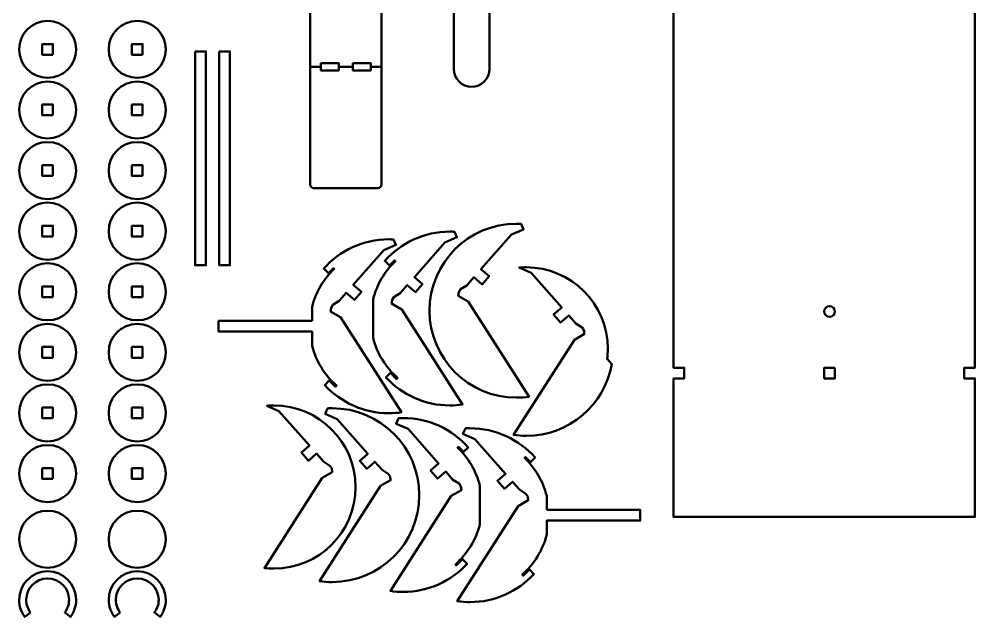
# Model space of a CAD drawing. Header units: inches. Extents: x 1117 to 1992, y -2324 to -585.
# Drawn here: x 1163.7 to 1431.7, y -2082.2 to -1914.4 of the extents above; entities that cross this region are included whole.
import ezdxf

# ---------------------------------------------------------------- set-up
doc = ezdxf.new("R2010")
doc.units = ezdxf.units.IN
doc.header["$MEASUREMENT"] = 0
doc.layers.add('Layer 1', color=7, linetype='Continuous')

# ---------------------------------------------------------------- blocks, each defined once
blk = doc.blocks.new('block 233')
at = {"layer": 'Layer 1', "color": 240, "lineweight": 50, "true_color": 0xec2227}
for points in [[(1248.34, -1926.84), (1253.34, -1926.84), (1253.34, -1928.84), (1248.34, -1928.84), (1248.34, -1926.84)], [(1257.34, -1926.84), (1262.34, -1926.84), (1262.34, -1928.84), (1257.34, -1928.84), (1257.34, -1926.84)], [(1245.34, -1927.84), (1248.34, -1927.84)], [(1253.34, -1927.84), (1257.34, -1927.84)], [(1262.34, -1927.84), (1265.34, -1927.84)]]:
    blk.add_lwpolyline(points, dxfattribs=at)
at = {"layer": 'Layer 1', "color": 18, "lineweight": 50, "true_color": 0x010101}
blk.add_open_spline([(1265.34, -1894.84), (1265.34, -1894.29), (1264.89, -1893.84), (1264.34, -1893.84), (1264.34, -1893.84), (1246.34, -1893.84), (1246.34, -1893.84), (1245.79, -1893.84), (1245.34, -1894.28), (1245.34, -1894.84), (1245.34, -1894.84), (1245.34, -1960.84), (1245.34, -1960.84), (1245.34, -1961.39), (1245.79, -1961.84), (1246.34, -1961.84), (1246.34, -1961.84), (1264.34, -1961.84), (1264.34, -1961.84), (1264.89, -1961.84), (1265.34, -1961.39), (1265.34, -1960.84), (1265.34, -1960.84), (1265.34, -1894.84), (1265.34, -1894.84)], degree=3, knots=[0, 0, 0, 0, 1, 1, 1, 2, 2, 2, 3, 3, 3, 4, 4, 4, 5, 5, 5, 6, 6, 6, 7, 7, 7, 8, 8, 8, 8], dxfattribs=at)

msp = doc.modelspace()

# ---------------------------------------------------------------- linework, layer by layer
at = {"layer": 'Layer 1', "color": 18, "lineweight": 50, "true_color": 0x010101}
for points in [[(1347.24, -1807.99), (1347.24, -2012.27), (1350.24, -2012.27), (1350.24, -2015.27), (1347.24, -2015.27), (1347.24, -2054.12), (1389.5, -2054.12), (1389.73, -2054.12), (1431.75, -2054.12), (1431.75, -2015.27), (1428.75, -2015.27), (1428.75, -2012.27), (1431.75, -2012.27), (1431.75, -1807.99)], [(1173.22, -1924.44), (1170.22, -1924.44), (1170.22, -1921.44), (1173.22, -1921.44), (1173.22, -1924.44)], [(1198.36, -1924.44), (1195.36, -1924.44), (1195.36, -1921.44), (1198.36, -1921.44), (1198.36, -1924.44)], [(1213.09, -1923.49), (1216.09, -1923.49), (1216.09, -1983.5), (1213.09, -1983.5), (1213.09, -1923.49)], [(1219.83, -1923.49), (1222.83, -1923.49), (1222.83, -1983.5), (1219.83, -1983.5), (1219.83, -1923.49)], [(1173.22, -1941.44), (1170.22, -1941.44), (1170.22, -1938.44), (1173.22, -1938.44), (1173.22, -1941.44)], [(1198.36, -1941.44), (1195.36, -1941.44), (1195.36, -1938.44), (1198.36, -1938.44), (1198.36, -1941.44)], [(1173.22, -1958.44), (1170.22, -1958.44), (1170.22, -1955.44), (1173.22, -1955.44), (1173.22, -1958.44)], [(1198.36, -1958.44), (1195.36, -1958.44), (1195.36, -1955.44), (1198.36, -1955.44), (1198.36, -1958.44)], [(1173.22, -1975.44), (1170.22, -1975.44), (1170.22, -1972.44), (1173.22, -1972.44), (1173.22, -1975.44)], [(1198.36, -1975.44), (1195.36, -1975.44), (1195.36, -1972.44), (1198.36, -1972.44), (1198.36, -1975.44)], [(1173.22, -1992.44), (1170.22, -1992.44), (1170.22, -1989.44), (1173.22, -1989.44), (1173.22, -1992.44)], [(1198.36, -1992.44), (1195.36, -1992.44), (1195.36, -1989.44), (1198.36, -1989.44), (1198.36, -1992.44)], [(1173.22, -2009.44), (1170.22, -2009.44), (1170.22, -2006.44), (1173.22, -2006.44), (1173.22, -2009.44)], [(1198.36, -2009.44), (1195.36, -2009.44), (1195.36, -2006.44), (1198.36, -2006.44), (1198.36, -2009.44)], [(1392.5, -2012.27), (1392.5, -2015.27), (1389.5, -2015.27), (1389.5, -2012.27), (1392.5, -2012.27)], [(1173.22, -2026.44), (1170.22, -2026.44), (1170.22, -2023.44), (1173.22, -2023.44), (1173.22, -2026.44)], [(1198.36, -2026.44), (1195.36, -2026.44), (1195.36, -2023.44), (1198.36, -2023.44), (1198.36, -2026.44)], [(1173.22, -2043.44), (1170.22, -2043.44), (1170.22, -2040.44), (1173.22, -2040.44), (1173.22, -2043.44)], [(1198.36, -2043.44), (1195.36, -2043.44), (1195.36, -2040.44), (1198.36, -2040.44), (1198.36, -2043.44)]]:
    msp.add_lwpolyline(points, dxfattribs=at)
for points, knots in [([(1295.62, -1928.44), (1295.62, -1931.2), (1293.38, -1933.44), (1290.62, -1933.44), (1287.86, -1933.44), (1285.62, -1931.2), (1285.62, -1928.44), (1285.62, -1928.44), (1285.62, -1901.44), (1285.62, -1901.44), (1285.62, -1898.68), (1287.86, -1896.44), (1290.62, -1896.44), (1293.38, -1896.44), (1295.62, -1898.68), (1295.62, -1901.44), (1295.62, -1901.44), (1295.62, -1928.44), (1295.62, -1928.44)], [0, 0, 0, 0, 1, 1, 1, 2, 2, 2, 3, 3, 3, 4, 4, 4, 5, 5, 5, 6, 6, 6, 6]), ([(1171.72, -1914.94), (1167.31, -1914.94), (1163.72, -1918.52), (1163.72, -1922.94), (1163.72, -1927.36), (1167.3, -1930.94), (1171.72, -1930.94), (1176.14, -1930.94), (1179.72, -1927.36), (1179.72, -1922.94), (1179.72, -1918.52), (1176.14, -1914.94), (1171.72, -1914.94)], [0, 0, 0, 0, 1, 1, 1, 2, 2, 2, 3, 3, 3, 4, 4, 4, 4]), ([(1196.86, -1914.94), (1192.44, -1914.94), (1188.86, -1918.52), (1188.86, -1922.94), (1188.86, -1927.36), (1192.44, -1930.94), (1196.86, -1930.94), (1201.28, -1930.94), (1204.86, -1927.36), (1204.86, -1922.94), (1204.86, -1918.52), (1201.28, -1914.94), (1196.86, -1914.94)], [0, 0, 0, 0, 1, 1, 1, 2, 2, 2, 3, 3, 3, 4, 4, 4, 4]), ([(1171.72, -1931.94), (1167.31, -1931.94), (1163.72, -1935.52), (1163.72, -1939.94), (1163.72, -1944.36), (1167.3, -1947.94), (1171.72, -1947.94), (1176.14, -1947.94), (1179.72, -1944.36), (1179.72, -1939.94), (1179.72, -1935.52), (1176.14, -1931.94), (1171.72, -1931.94)], [0, 0, 0, 0, 1, 1, 1, 2, 2, 2, 3, 3, 3, 4, 4, 4, 4]), ([(1196.86, -1931.94), (1192.44, -1931.94), (1188.86, -1935.52), (1188.86, -1939.94), (1188.86, -1944.36), (1192.44, -1947.94), (1196.86, -1947.94), (1201.28, -1947.94), (1204.86, -1944.36), (1204.86, -1939.94), (1204.86, -1935.52), (1201.28, -1931.94), (1196.86, -1931.94)], [0, 0, 0, 0, 1, 1, 1, 2, 2, 2, 3, 3, 3, 4, 4, 4, 4]), ([(1171.72, -1948.94), (1167.31, -1948.94), (1163.72, -1952.52), (1163.72, -1956.94), (1163.72, -1961.36), (1167.3, -1964.94), (1171.72, -1964.94), (1176.14, -1964.94), (1179.72, -1961.36), (1179.72, -1956.94), (1179.72, -1952.52), (1176.14, -1948.94), (1171.72, -1948.94)], [0, 0, 0, 0, 1, 1, 1, 2, 2, 2, 3, 3, 3, 4, 4, 4, 4]), ([(1196.86, -1948.94), (1192.44, -1948.94), (1188.86, -1952.52), (1188.86, -1956.94), (1188.86, -1961.36), (1192.44, -1964.94), (1196.86, -1964.94), (1201.28, -1964.94), (1204.86, -1961.36), (1204.86, -1956.94), (1204.86, -1952.52), (1201.28, -1948.94), (1196.86, -1948.94)], [0, 0, 0, 0, 1, 1, 1, 2, 2, 2, 3, 3, 3, 4, 4, 4, 4]), ([(1171.72, -1965.94), (1167.31, -1965.94), (1163.72, -1969.52), (1163.72, -1973.94), (1163.72, -1978.36), (1167.3, -1981.94), (1171.72, -1981.94), (1176.14, -1981.94), (1179.72, -1978.36), (1179.72, -1973.94), (1179.72, -1969.52), (1176.14, -1965.94), (1171.72, -1965.94)], [0, 0, 0, 0, 1, 1, 1, 2, 2, 2, 3, 3, 3, 4, 4, 4, 4]), ([(1196.86, -1965.94), (1192.44, -1965.94), (1188.86, -1969.52), (1188.86, -1973.94), (1188.86, -1978.36), (1192.44, -1981.94), (1196.86, -1981.94), (1201.28, -1981.94), (1204.86, -1978.36), (1204.86, -1973.94), (1204.86, -1969.52), (1201.28, -1965.94), (1196.86, -1965.94)], [0, 0, 0, 0, 1, 1, 1, 2, 2, 2, 3, 3, 3, 4, 4, 4, 4]), ([(1303.2, -1971.87), (1303.63, -1971.87), (1304.06, -1971.88), (1304.49, -1971.9), (1304.49, -1971.9), (1305.17, -1973.45), (1305.17, -1973.45), (1305.17, -1973.45), (1301.8, -1974.92), (1301.8, -1974.92), (1301.8, -1974.92), (1293.23, -1984.62), (1293.23, -1984.62), (1293.23, -1984.62), (1295.51, -1986.59), (1295.51, -1986.59), (1295.51, -1986.59), (1293.55, -1988.86), (1293.55, -1988.86), (1293.55, -1988.86), (1291.25, -1986.87), (1291.25, -1986.87), (1291.25, -1986.87), (1289.23, -1989.16), (1289.23, -1989.16), (1289.23, -1989.16), (1287.5, -1990.26), (1287.5, -1990.26), (1287.5, -1990.26), (1286.99, -1991.04), (1286.99, -1991.04), (1286.99, -1991.04), (1286.86, -1992.08), (1286.86, -1992.08), (1286.86, -1992.08), (1289.68, -1993.68), (1289.68, -1993.68), (1289.68, -1993.68), (1306.74, -2020.39), (1306.74, -2020.39), (1305.59, -2020.56), (1304.4, -2020.65), (1303.2, -2020.65), (1289.73, -2020.65), (1278.81, -2009.73), (1278.81, -1996.26), (1278.81, -1982.79), (1289.73, -1971.87), (1303.2, -1971.87)], [0, 0, 0, 0, 1, 1, 1, 2, 2, 2, 3, 3, 3, 4, 4, 4, 5, 5, 5, 6, 6, 6, 7, 7, 7, 8, 8, 8, 9, 9, 9, 10, 10, 10, 11, 11, 11, 12, 12, 12, 13, 13, 13, 14, 14, 14, 15, 15, 15, 16, 16, 16, 16]), ([(1263, -2003.89), (1263, -2003.89), (1263, -1993.03), (1263, -1993.03), (1264.04, -1988.9), (1266.24, -1985.23), (1269.23, -1982.39), (1269.23, -1982.39), (1268.99, -1982.17), (1268.99, -1982.17), (1268.99, -1982.17), (1267.58, -1983.53), (1267.58, -1983.53), (1267.58, -1983.53), (1266.26, -1982.3), (1266.26, -1982.3), (1270.73, -1977.25), (1277.26, -1974.06), (1284.53, -1974.06), (1284.96, -1974.06), (1285.39, -1974.08), (1285.82, -1974.1), (1285.82, -1974.1), (1286.5, -1975.65), (1286.5, -1975.65), (1286.5, -1975.65), (1283.13, -1977.12), (1283.13, -1977.12), (1283.13, -1977.12), (1274.56, -1986.82), (1274.56, -1986.82), (1274.56, -1986.82), (1276.84, -1988.78), (1276.84, -1988.78), (1276.84, -1988.78), (1274.88, -1991.05), (1274.88, -1991.05), (1274.88, -1991.05), (1272.58, -1989.07), (1272.58, -1989.07), (1272.58, -1989.07), (1270.56, -1991.36), (1270.56, -1991.36), (1270.56, -1991.36), (1268.83, -1992.46), (1268.83, -1992.46), (1268.83, -1992.46), (1268.32, -1993.24), (1268.32, -1993.24), (1268.32, -1993.24), (1268.19, -1994.28), (1268.19, -1994.28), (1268.19, -1994.28), (1271.01, -1995.88), (1271.01, -1995.88), (1271.01, -1995.88), (1288.07, -2022.59), (1288.07, -2022.59), (1286.91, -2022.76), (1285.73, -2022.84), (1284.53, -2022.84), (1277.44, -2022.84), (1271.06, -2019.82), (1266.6, -2014.99), (1266.6, -2014.99), (1267.83, -2013.7), (1267.83, -2013.7), (1267.83, -2013.7), (1269.59, -2015.42), (1269.59, -2015.42), (1269.59, -2015.42), (1269.87, -2015.11), (1269.87, -2015.11), (1266.56, -2012.19), (1264.11, -2008.3), (1263, -2003.89)], [0, 0, 0, 0, 1, 1, 1, 2, 2, 2, 3, 3, 3, 4, 4, 4, 5, 5, 5, 6, 6, 6, 7, 7, 7, 8, 8, 8, 9, 9, 9, 10, 10, 10, 11, 11, 11, 12, 12, 12, 13, 13, 13, 14, 14, 14, 15, 15, 15, 16, 16, 16, 17, 17, 17, 18, 18, 18, 19, 19, 19, 20, 20, 20, 21, 21, 21, 22, 22, 22, 23, 23, 23, 24, 24, 24, 25, 25, 25, 25]), ([(1245.87, -1999.12), (1245.87, -1999.12), (1245.87, -1995.2), (1245.87, -1995.2), (1246.91, -1991.07), (1249.11, -1987.4), (1252.1, -1984.55), (1252.1, -1984.55), (1251.86, -1984.33), (1251.86, -1984.33), (1251.86, -1984.33), (1250.45, -1985.7), (1250.45, -1985.7), (1250.45, -1985.7), (1249.13, -1984.46), (1249.13, -1984.46), (1253.6, -1979.42), (1260.13, -1976.23), (1267.4, -1976.23), (1267.83, -1976.23), (1268.26, -1976.24), (1268.69, -1976.27), (1268.69, -1976.27), (1269.37, -1977.82), (1269.37, -1977.82), (1269.37, -1977.82), (1266, -1979.29), (1266, -1979.29), (1266, -1979.29), (1257.43, -1988.99), (1257.43, -1988.99), (1257.43, -1988.99), (1259.71, -1990.95), (1259.71, -1990.95), (1259.71, -1990.95), (1257.75, -1993.22), (1257.75, -1993.22), (1257.75, -1993.22), (1255.45, -1991.24), (1255.45, -1991.24), (1255.45, -1991.24), (1253.43, -1993.52), (1253.43, -1993.52), (1253.43, -1993.52), (1251.7, -1994.63), (1251.7, -1994.63), (1251.7, -1994.63), (1251.19, -1995.41), (1251.19, -1995.41), (1251.19, -1995.41), (1251.06, -1996.45), (1251.06, -1996.45), (1251.06, -1996.45), (1253.88, -1998.05), (1253.88, -1998.05), (1253.88, -1998.05), (1270.94, -2024.76), (1270.94, -2024.76), (1269.78, -2024.92), (1268.6, -2025.01), (1267.4, -2025.01), (1260.31, -2025.01), (1253.93, -2021.99), (1249.47, -2017.16), (1249.47, -2017.16), (1250.7, -2015.87), (1250.7, -2015.87), (1250.7, -2015.87), (1252.47, -2017.59), (1252.47, -2017.59), (1252.47, -2017.59), (1252.74, -2017.28), (1252.74, -2017.28), (1249.43, -2014.36), (1246.98, -2010.47), (1245.87, -2006.05), (1245.87, -2006.05), (1245.87, -2002.12), (1245.87, -2002.12), (1245.87, -2002.12), (1219.65, -2002.12), (1219.65, -2002.12), (1219.65, -2002.12), (1219.65, -1999.12), (1219.65, -1999.12), (1219.65, -1999.12), (1245.87, -1999.12), (1245.87, -1999.12), (1245.87, -1999.12), (1245.87, -1999.12), (1245.87, -1999.12)], [0, 0, 0, 0, 1, 1, 1, 2, 2, 2, 3, 3, 3, 4, 4, 4, 5, 5, 5, 6, 6, 6, 7, 7, 7, 8, 8, 8, 9, 9, 9, 10, 10, 10, 11, 11, 11, 12, 12, 12, 13, 13, 13, 14, 14, 14, 15, 15, 15, 16, 16, 16, 17, 17, 17, 18, 18, 18, 19, 19, 19, 20, 20, 20, 21, 21, 21, 22, 22, 22, 23, 23, 23, 24, 24, 24, 25, 25, 25, 26, 26, 26, 27, 27, 27, 28, 28, 28, 29, 29, 29, 30, 30, 30, 30]), ([(1171.72, -1982.94), (1167.31, -1982.94), (1163.72, -1986.52), (1163.72, -1990.94), (1163.72, -1995.36), (1167.3, -1998.94), (1171.72, -1998.94), (1176.14, -1998.94), (1179.72, -1995.36), (1179.72, -1990.94), (1179.72, -1986.52), (1176.14, -1982.94), (1171.72, -1982.94)], [0, 0, 0, 0, 1, 1, 1, 2, 2, 2, 3, 3, 3, 4, 4, 4, 4]), ([(1196.86, -1982.94), (1192.44, -1982.94), (1188.86, -1986.52), (1188.86, -1990.94), (1188.86, -1995.36), (1192.44, -1998.94), (1196.86, -1998.94), (1201.28, -1998.94), (1204.86, -1995.36), (1204.86, -1990.94), (1204.86, -1986.52), (1201.28, -1982.94), (1196.86, -1982.94)], [0, 0, 0, 0, 1, 1, 1, 2, 2, 2, 3, 3, 3, 4, 4, 4, 4]), ([(1319.43, -2004.39), (1319.43, -2004.39), (1322.25, -2002.79), (1322.25, -2002.79), (1322.25, -2002.79), (1322.12, -2001.75), (1322.12, -2001.75), (1322.12, -2001.75), (1321.62, -2000.97), (1321.62, -2000.97), (1321.62, -2000.97), (1319.89, -1999.87), (1319.89, -1999.87), (1319.89, -1999.87), (1317.87, -1997.58), (1317.87, -1997.58), (1317.87, -1997.58), (1315.57, -1999.57), (1315.57, -1999.57), (1315.57, -1999.57), (1313.61, -1997.3), (1313.61, -1997.3), (1313.61, -1997.3), (1315.88, -1995.33), (1315.88, -1995.33), (1315.88, -1995.33), (1307.32, -1985.63), (1307.32, -1985.63), (1307.32, -1985.63), (1303.95, -1984.17), (1303.95, -1984.17), (1304.6, -1984.11), (1305.25, -1984.08), (1305.92, -1984.08), (1318.56, -1984.08), (1328.81, -1994.32), (1328.81, -2006.97), (1328.81, -2007.92), (1328.74, -2008.85), (1328.63, -2009.77), (1328.63, -2009.77), (1329.93, -2011.24), (1329.93, -2011.24), (1327.91, -2022.67), (1317.93, -2031.36), (1305.92, -2031.36), (1304.71, -2031.36), (1303.53, -2031.27), (1302.37, -2031.1), (1302.37, -2031.1), (1319.43, -2004.39), (1319.43, -2004.39)], [0, 0, 0, 0, 1, 1, 1, 2, 2, 2, 3, 3, 3, 4, 4, 4, 5, 5, 5, 6, 6, 6, 7, 7, 7, 8, 8, 8, 9, 9, 9, 10, 10, 10, 11, 11, 11, 12, 12, 12, 13, 13, 13, 14, 14, 14, 15, 15, 15, 16, 16, 16, 17, 17, 17, 17]), ([(1392.5, -1996.48), (1392.5, -1997.31), (1391.82, -1997.98), (1391, -1997.98), (1390.17, -1997.98), (1389.5, -1997.31), (1389.5, -1996.48), (1389.5, -1995.66), (1390.17, -1994.98), (1391, -1994.98), (1391.82, -1994.98), (1392.5, -1995.66), (1392.5, -1996.48)], [0, 0, 0, 0, 1, 1, 1, 2, 2, 2, 3, 3, 3, 4, 4, 4, 4]), ([(1171.72, -1999.94), (1167.31, -1999.94), (1163.72, -2003.52), (1163.72, -2007.94), (1163.72, -2012.36), (1167.3, -2015.94), (1171.72, -2015.94), (1176.14, -2015.94), (1179.72, -2012.36), (1179.72, -2007.94), (1179.72, -2003.52), (1176.14, -1999.94), (1171.72, -1999.94)], [0, 0, 0, 0, 1, 1, 1, 2, 2, 2, 3, 3, 3, 4, 4, 4, 4]), ([(1196.86, -1999.94), (1192.44, -1999.94), (1188.86, -2003.52), (1188.86, -2007.94), (1188.86, -2012.36), (1192.44, -2015.94), (1196.86, -2015.94), (1201.28, -2015.94), (1204.86, -2012.36), (1204.86, -2007.94), (1204.86, -2003.52), (1201.28, -1999.94), (1196.86, -1999.94)], [0, 0, 0, 0, 1, 1, 1, 2, 2, 2, 3, 3, 3, 4, 4, 4, 4]), ([(1171.72, -2016.94), (1167.31, -2016.94), (1163.72, -2020.52), (1163.72, -2024.94), (1163.72, -2029.36), (1167.3, -2032.94), (1171.72, -2032.94), (1176.14, -2032.94), (1179.72, -2029.36), (1179.72, -2024.94), (1179.72, -2020.52), (1176.14, -2016.94), (1171.72, -2016.94)], [0, 0, 0, 0, 1, 1, 1, 2, 2, 2, 3, 3, 3, 4, 4, 4, 4]), ([(1196.86, -2016.94), (1192.44, -2016.94), (1188.86, -2020.52), (1188.86, -2024.94), (1188.86, -2029.36), (1192.44, -2032.94), (1196.86, -2032.94), (1201.28, -2032.94), (1204.86, -2029.36), (1204.86, -2024.94), (1204.86, -2020.52), (1201.28, -2016.94), (1196.86, -2016.94)], [0, 0, 0, 0, 1, 1, 1, 2, 2, 2, 3, 3, 3, 4, 4, 4, 4]), ([(1235.17, -2022.84), (1234.51, -2022.84), (1233.86, -2022.88), (1233.21, -2022.93), (1233.21, -2022.93), (1236.57, -2024.4), (1236.57, -2024.4), (1236.57, -2024.4), (1245.14, -2034.1), (1245.14, -2034.1), (1245.14, -2034.1), (1242.87, -2036.06), (1242.87, -2036.06), (1242.87, -2036.06), (1244.83, -2038.34), (1244.83, -2038.34), (1244.83, -2038.34), (1247.13, -2036.35), (1247.13, -2036.35), (1247.13, -2036.35), (1249.15, -2038.64), (1249.15, -2038.64), (1249.15, -2038.64), (1250.87, -2039.74), (1250.87, -2039.74), (1250.87, -2039.74), (1251.38, -2040.52), (1251.38, -2040.52), (1251.38, -2040.52), (1251.51, -2041.56), (1251.51, -2041.56), (1251.51, -2041.56), (1248.69, -2043.16), (1248.69, -2043.16), (1248.69, -2043.16), (1232.53, -2068.47), (1232.53, -2068.47), (1233.4, -2068.57), (1234.28, -2068.63), (1235.18, -2068.63), (1247.82, -2068.63), (1258.07, -2058.38), (1258.07, -2045.73), (1258.07, -2033.09), (1247.82, -2022.84), (1235.17, -2022.84)], [0, 0, 0, 0, 1, 1, 1, 2, 2, 2, 3, 3, 3, 4, 4, 4, 5, 5, 5, 6, 6, 6, 7, 7, 7, 8, 8, 8, 9, 9, 9, 10, 10, 10, 11, 11, 11, 12, 12, 12, 13, 13, 13, 14, 14, 14, 15, 15, 15, 15]), ([(1251.54, -2023.62), (1251.11, -2023.62), (1250.68, -2023.63), (1250.25, -2023.66), (1250.25, -2023.66), (1249.57, -2025.21), (1249.57, -2025.21), (1249.57, -2025.21), (1252.94, -2026.68), (1252.94, -2026.68), (1252.94, -2026.68), (1261.5, -2036.38), (1261.5, -2036.38), (1261.5, -2036.38), (1259.23, -2038.34), (1259.23, -2038.34), (1259.23, -2038.34), (1261.19, -2040.61), (1261.19, -2040.61), (1261.19, -2040.61), (1263.49, -2038.63), (1263.49, -2038.63), (1263.49, -2038.63), (1265.51, -2040.91), (1265.51, -2040.91), (1265.51, -2040.91), (1267.24, -2042.02), (1267.24, -2042.02), (1267.24, -2042.02), (1267.75, -2042.79), (1267.75, -2042.79), (1267.75, -2042.79), (1267.88, -2043.84), (1267.88, -2043.84), (1267.88, -2043.84), (1265.06, -2045.44), (1265.06, -2045.44), (1265.06, -2045.44), (1248, -2072.15), (1248, -2072.15), (1249.15, -2072.31), (1250.34, -2072.4), (1251.54, -2072.4), (1265.01, -2072.4), (1275.93, -2061.48), (1275.93, -2048.01), (1275.93, -2034.54), (1265.01, -2023.62), (1251.54, -2023.62)], [0, 0, 0, 0, 1, 1, 1, 2, 2, 2, 3, 3, 3, 4, 4, 4, 5, 5, 5, 6, 6, 6, 7, 7, 7, 8, 8, 8, 9, 9, 9, 10, 10, 10, 11, 11, 11, 12, 12, 12, 13, 13, 13, 14, 14, 14, 15, 15, 15, 16, 16, 16, 16]), ([(1292.93, -2056.2), (1292.93, -2056.2), (1292.93, -2045.34), (1292.93, -2045.34), (1291.89, -2041.21), (1289.69, -2037.54), (1286.7, -2034.7), (1286.7, -2034.7), (1286.94, -2034.48), (1286.94, -2034.48), (1286.94, -2034.48), (1288.35, -2035.84), (1288.35, -2035.84), (1288.35, -2035.84), (1289.67, -2034.61), (1289.67, -2034.61), (1285.2, -2029.56), (1278.67, -2026.37), (1271.4, -2026.37), (1270.97, -2026.37), (1270.54, -2026.39), (1270.11, -2026.41), (1270.11, -2026.41), (1269.43, -2027.96), (1269.43, -2027.96), (1269.43, -2027.96), (1272.8, -2029.43), (1272.8, -2029.43), (1272.8, -2029.43), (1281.37, -2039.13), (1281.37, -2039.13), (1281.37, -2039.13), (1279.09, -2041.09), (1279.09, -2041.09), (1279.09, -2041.09), (1281.05, -2043.36), (1281.05, -2043.36), (1281.05, -2043.36), (1283.35, -2041.38), (1283.35, -2041.38), (1283.35, -2041.38), (1285.37, -2043.67), (1285.37, -2043.67), (1285.37, -2043.67), (1287.1, -2044.77), (1287.1, -2044.77), (1287.1, -2044.77), (1287.61, -2045.55), (1287.61, -2045.55), (1287.61, -2045.55), (1287.74, -2046.59), (1287.74, -2046.59), (1287.74, -2046.59), (1284.92, -2048.19), (1284.92, -2048.19), (1284.92, -2048.19), (1267.86, -2074.9), (1267.86, -2074.9), (1269.02, -2075.07), (1270.2, -2075.15), (1271.4, -2075.15), (1278.49, -2075.15), (1284.87, -2072.13), (1289.33, -2067.3), (1289.33, -2067.3), (1288.1, -2066.01), (1288.1, -2066.01), (1288.1, -2066.01), (1286.33, -2067.73), (1286.33, -2067.73), (1286.33, -2067.73), (1286.06, -2067.42), (1286.06, -2067.42), (1289.37, -2064.5), (1291.82, -2060.61), (1292.93, -2056.2)], [0, 0, 0, 0, 1, 1, 1, 2, 2, 2, 3, 3, 3, 4, 4, 4, 5, 5, 5, 6, 6, 6, 7, 7, 7, 8, 8, 8, 9, 9, 9, 10, 10, 10, 11, 11, 11, 12, 12, 12, 13, 13, 13, 14, 14, 14, 15, 15, 15, 16, 16, 16, 17, 17, 17, 18, 18, 18, 19, 19, 19, 20, 20, 20, 21, 21, 21, 22, 22, 22, 23, 23, 23, 24, 24, 24, 25, 25, 25, 25]), ([(1311.68, -2052.13), (1311.68, -2052.13), (1311.68, -2048.2), (1311.68, -2048.2), (1310.64, -2044.08), (1308.44, -2040.41), (1305.45, -2037.56), (1305.45, -2037.56), (1305.69, -2037.34), (1305.69, -2037.34), (1305.69, -2037.34), (1307.1, -2038.71), (1307.1, -2038.71), (1307.1, -2038.71), (1308.42, -2037.47), (1308.42, -2037.47), (1303.95, -2032.42), (1297.42, -2029.24), (1290.15, -2029.24), (1289.72, -2029.24), (1289.29, -2029.25), (1288.86, -2029.27), (1288.86, -2029.27), (1288.18, -2030.82), (1288.18, -2030.82), (1288.18, -2030.82), (1291.55, -2032.29), (1291.55, -2032.29), (1291.55, -2032.29), (1300.12, -2041.99), (1300.12, -2041.99), (1300.12, -2041.99), (1297.84, -2043.96), (1297.84, -2043.96), (1297.84, -2043.96), (1299.8, -2046.23), (1299.8, -2046.23), (1299.8, -2046.23), (1302.1, -2044.24), (1302.1, -2044.24), (1302.1, -2044.24), (1304.12, -2046.53), (1304.12, -2046.53), (1304.12, -2046.53), (1305.85, -2047.63), (1305.85, -2047.63), (1305.85, -2047.63), (1306.36, -2048.41), (1306.36, -2048.41), (1306.36, -2048.41), (1306.49, -2049.45), (1306.49, -2049.45), (1306.49, -2049.45), (1303.67, -2051.06), (1303.67, -2051.06), (1303.67, -2051.06), (1286.61, -2077.76), (1286.61, -2077.76), (1287.76, -2077.93), (1288.95, -2078.02), (1290.15, -2078.02), (1297.24, -2078.02), (1303.62, -2074.99), (1308.08, -2070.17), (1308.08, -2070.17), (1306.85, -2068.87), (1306.85, -2068.87), (1306.85, -2068.87), (1305.08, -2070.6), (1305.08, -2070.6), (1305.08, -2070.6), (1304.81, -2070.29), (1304.81, -2070.29), (1308.12, -2067.37), (1310.57, -2063.47), (1311.68, -2059.06), (1311.68, -2059.06), (1311.68, -2055.13), (1311.68, -2055.13), (1311.68, -2055.13), (1337.9, -2055.13), (1337.9, -2055.13), (1337.9, -2055.13), (1337.9, -2052.13), (1337.9, -2052.13), (1337.9, -2052.13), (1311.68, -2052.13), (1311.68, -2052.13), (1311.68, -2052.13), (1311.68, -2052.13), (1311.68, -2052.13)], [0, 0, 0, 0, 1, 1, 1, 2, 2, 2, 3, 3, 3, 4, 4, 4, 5, 5, 5, 6, 6, 6, 7, 7, 7, 8, 8, 8, 9, 9, 9, 10, 10, 10, 11, 11, 11, 12, 12, 12, 13, 13, 13, 14, 14, 14, 15, 15, 15, 16, 16, 16, 17, 17, 17, 18, 18, 18, 19, 19, 19, 20, 20, 20, 21, 21, 21, 22, 22, 22, 23, 23, 23, 24, 24, 24, 25, 25, 25, 26, 26, 26, 27, 27, 27, 28, 28, 28, 29, 29, 29, 30, 30, 30, 30]), ([(1171.72, -2033.94), (1167.31, -2033.94), (1163.72, -2037.52), (1163.72, -2041.94), (1163.72, -2046.36), (1167.3, -2049.94), (1171.72, -2049.94), (1176.14, -2049.94), (1179.72, -2046.36), (1179.72, -2041.94), (1179.72, -2037.52), (1176.14, -2033.94), (1171.72, -2033.94)], [0, 0, 0, 0, 1, 1, 1, 2, 2, 2, 3, 3, 3, 4, 4, 4, 4]), ([(1196.86, -2033.94), (1192.44, -2033.94), (1188.86, -2037.52), (1188.86, -2041.94), (1188.86, -2046.36), (1192.44, -2049.94), (1196.86, -2049.94), (1201.28, -2049.94), (1204.86, -2046.36), (1204.86, -2041.94), (1204.86, -2037.52), (1201.28, -2033.94), (1196.86, -2033.94)], [0, 0, 0, 0, 1, 1, 1, 2, 2, 2, 3, 3, 3, 4, 4, 4, 4]), ([(1171.72, -2052.38), (1167.31, -2052.38), (1163.72, -2055.96), (1163.72, -2060.38), (1163.72, -2064.8), (1167.3, -2068.38), (1171.72, -2068.38), (1176.14, -2068.38), (1179.72, -2064.8), (1179.72, -2060.38), (1179.72, -2055.96), (1176.14, -2052.38), (1171.72, -2052.38)], [0, 0, 0, 0, 1, 1, 1, 2, 2, 2, 3, 3, 3, 4, 4, 4, 4]), ([(1196.86, -2052.38), (1192.44, -2052.38), (1188.86, -2055.96), (1188.86, -2060.38), (1188.86, -2064.8), (1192.44, -2068.38), (1196.86, -2068.38), (1201.28, -2068.38), (1204.86, -2064.8), (1204.86, -2060.38), (1204.86, -2055.96), (1201.28, -2052.38), (1196.86, -2052.38)], [0, 0, 0, 0, 1, 1, 1, 2, 2, 2, 3, 3, 3, 4, 4, 4, 4]), ([(1166.93, -2080.97), (1166.18, -2079.97), (1165.72, -2078.73), (1165.72, -2077.38), (1165.72, -2074.07), (1168.41, -2071.38), (1171.72, -2071.38), (1175.03, -2071.38), (1177.72, -2074.07), (1177.72, -2077.38), (1177.72, -2078.73), (1177.27, -2079.97), (1176.51, -2080.97), (1176.51, -2080.97), (1178.13, -2082.17), (1178.13, -2082.17), (1179.13, -2080.83), (1179.72, -2079.17), (1179.72, -2077.38), (1179.72, -2072.96), (1176.14, -2069.38), (1171.72, -2069.38), (1167.31, -2069.38), (1163.72, -2072.96), (1163.72, -2077.38), (1163.72, -2079.17), (1164.32, -2080.83), (1165.32, -2082.17), (1165.32, -2082.17), (1166.93, -2080.97), (1166.93, -2080.97)], [0, 0, 0, 0, 1, 1, 1, 2, 2, 2, 3, 3, 3, 4, 4, 4, 5, 5, 5, 6, 6, 6, 7, 7, 7, 8, 8, 8, 9, 9, 9, 10, 10, 10, 10]), ([(1192.07, -2080.97), (1191.31, -2079.97), (1190.86, -2078.73), (1190.86, -2077.38), (1190.86, -2074.07), (1193.55, -2071.38), (1196.86, -2071.38), (1200.17, -2071.38), (1202.86, -2074.07), (1202.86, -2077.38), (1202.86, -2078.73), (1202.4, -2079.97), (1201.65, -2080.97), (1201.65, -2080.97), (1203.26, -2082.17), (1203.26, -2082.17), (1204.26, -2080.83), (1204.86, -2079.17), (1204.86, -2077.38), (1204.86, -2072.96), (1201.28, -2069.38), (1196.86, -2069.38), (1192.44, -2069.38), (1188.86, -2072.96), (1188.86, -2077.38), (1188.86, -2079.17), (1189.45, -2080.83), (1190.45, -2082.17), (1190.45, -2082.17), (1192.07, -2080.97), (1192.07, -2080.97)], [0, 0, 0, 0, 1, 1, 1, 2, 2, 2, 3, 3, 3, 4, 4, 4, 5, 5, 5, 6, 6, 6, 7, 7, 7, 8, 8, 8, 9, 9, 9, 10, 10, 10, 10])]:
    msp.add_open_spline(points, degree=3, knots=knots, dxfattribs=at)

# ---------------------------------------------------------------- block references
at = {"layer": 'Layer 1'}
msp.add_blockref('block 233', (0, 0), dxfattribs=at)

doc.saveas('drawing.dxf')
